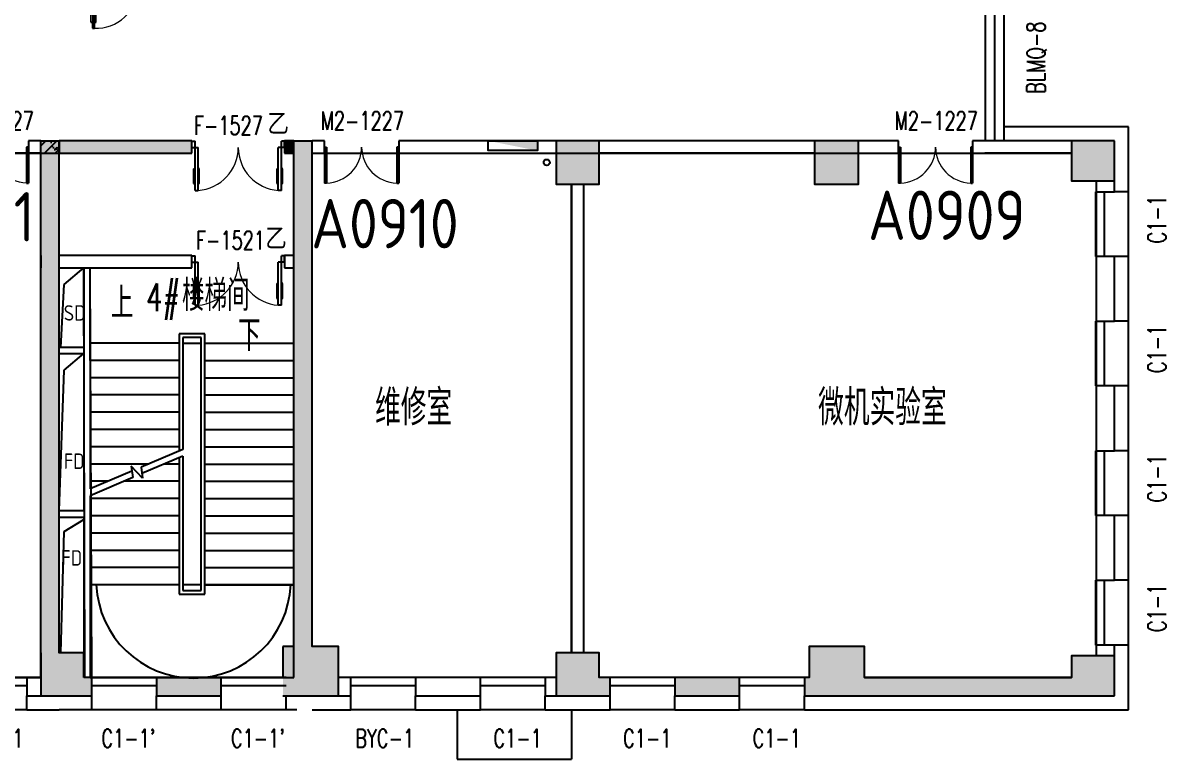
# Model space of a CAD drawing. Extents: x 1296333 to 1372130, y 313528 to 416301.
# Drawn here: x 1353604 to 1372130, y 382640 to 394577 of the extents above; entities that cross this region are included whole.
import ezdxf
from ezdxf.enums import TextEntityAlignment as Align

# ---------------------------------------------------------------- set-up
doc = ezdxf.new("R2010")
doc.units = 0
doc.header["$LTSCALE"] = 1000
doc.header["$MEASUREMENT"] = 0
for name, color, linetype in [('body', 30, 'Continuous'), ('name', 1, 'Continuous'), ('RM', 4, 'Continuous'), ('消防', 222, 'Continuous')]:
    doc.layers.add(name, color=color, linetype=linetype)
doc.styles.add('-宋体', font='GBENOR.shx', dxfattribs={"bigfont": 'GBCBIG.shx'})
doc.styles.add('_TCH_DIM', font='SIMPLEX', dxfattribs={"bigfont": 'GBCBIG'})
doc.styles.add('_TCH_WINDOW', font='txt.shx', dxfattribs={"height": 3.5, "bigfont": 'hztxt.shx'})

# ---------------------------------------------------------------- blocks, each defined once
blk = doc.blocks.new('cde')
at = {"layer": '消防'}
blk.add_hatch(color=256, dxfattribs=at).paths.add_polyline_path([(-873427, -271674), (-874227, -271674), (-873427, -271834)])
blk.add_lwpolyline([(-874227, -271674), (-873427, -271674), (-873427, -271834), (-874227, -271834)], close=True, dxfattribs=at)
blk = doc.blocks.new('fw1')
at = {"layer": 'body'}
for p, q in [((2130576, 441599), (2130896, 441870)), ((2130523, 440580), (2130576, 441599)), ((2130896, 440580), (2130496, 440580)), ((2130576, 440209), (2130896, 440480)), ((2130497, 437930), (2130576, 440209)), ((2130576, 437595), (2130896, 437790)), ((2130523, 435630), (2130576, 437595)), ((2130897, 435630), (2130497, 435630)), ((2130897, 435630), (2130497, 435630))]:
    blk.add_line(p, q, dxfattribs=at)
for points in [[(2130496, 441870), (2130896, 441870), (2130896, 440580), (2130496, 440580)], [(2130496, 440480), (2130896, 440480), (2130896, 437930), (2130497, 437930)], [(2130497, 437830), (2130896, 437830), (2130896, 435630), (2130497, 435630)]]:
    blk.add_lwpolyline(points, close=True, dxfattribs=at)
at = {"layer": 'name', "style": '-宋体'}
for s, p in [('SD', (2130570, 441014)), ('FD', (2130570, 438610)), ('FD', (2130531, 437042))]:
    blk.add_text(s, height=250, dxfattribs=at).set_placement(p)
blk = doc.blocks.new('$WINLIB2D$00000004')
for p, q in [((-0.5, 0.5), (0.5, 0.5)), ((-0.5, 0.241), (0.5, 0.241)), ((-0.5, -0.5), (0.5, -0.5))]:
    blk.add_line(p, q)
blk = doc.blocks.new('$DorLib2D$00000002')
for p, q in [((-0.5, 0), (-0.5, 0.4875)), ((-0.475, 0.4875), (-0.5, 0.4875)), ((-0.475, 0), (-0.475, 0.4875)), ((0.475, 0), (0.475, 0.4875)), ((0.475, 0.4875), (0.5, 0.4875)), ((0.5, 0), (0.5, 0.4875)), ((-0.5, 0), (-0.475, 0)), ((0.5, 0), (0.475, 0))]:
    blk.add_line(p, q)
at = {"lineweight": 13}
for centre, start, end in [((-0.4875, 0), 0, 88.53072), ((0.4875, 0), 91.46928, 180)]:
    blk.add_arc(centre, 0.4875, start, end, dxfattribs=at)
blk = doc.blocks.new('$DorLib2D$00000009')
at = {"lineweight": 13}
for p, q in [((0.378, 0.782), (0.378, 0.624)), ((0.489, 0.782), (0.489, 0.624))]:
    blk.add_line(p, q, dxfattribs=at)
for p, q in [((0.413, 0.782), (0.378, 0.782)), ((0.413, 0.905), (0.413, 0.081)), ((0.454, 0.905), (0.413, 0.905)), ((0.454, 0.081), (0.454, 0.905)), ((0.489, 0.782), (0.454, 0.782)), ((0.413, 0.624), (0.378, 0.624)), ((0.489, 0.624), (0.454, 0.624)), ((-0.494, 0.081), (-0.453, 0.081)), ((-0.494, -0.002), (-0.494, 0.081)), ((-0.453, 0.081), (-0.453, 0.039)), ((-0.453, 0.039), (-0.412, 0.039)), ((-0.412, 0.039), (-0.412, -0.002)), ((0.413, 0.081), (0.454, 0.081)), ((0.454, 0.039), (0.413, 0.039)), ((0.413, 0.039), (0.413, -0.002)), ((0.495, 0.081), (0.454, 0.081)), ((0.454, 0.081), (0.454, 0.039)), ((0.495, -0.002), (0.495, 0.081)), ((-0.494, -0.002), (-0.494, -0.002)), ((-0.412, -0.002), (-0.494, -0.002)), ((0.413, -0.002), (0.495, -0.002)), ((0.495, -0.002), (0.495, -0.002))]:
    blk.add_line(p, q)
blk.add_arc((0.372, 0.082), 0.825, 87.134, 180.0717, dxfattribs=at)
blk = doc.blocks.new('$DorLib2D$00000011')
at = {"lineweight": 13}
for p, q in [((-0.483, 0.396), (-0.483, 0.235)), ((-0.417, 0.396), (-0.417, 0.235)), ((0.417, 0.396), (0.417, 0.235)), ((0.483, 0.396), (0.483, 0.235))]:
    blk.add_line(p, q, dxfattribs=at)
for p, q in [((-0.483, 0.396), (-0.467, 0.396)), ((-0.467, 0.471), (-0.467, -0.062)), ((-0.467, 0.471), (-0.433, 0.471)), ((-0.433, 0.471), (-0.433, 0.004)), ((-0.417, 0.396), (-0.433, 0.396)), ((0.417, 0.396), (0.433, 0.396)), ((0.433, 0.471), (0.433, 0.004)), ((0.467, 0.471), (0.433, 0.471)), ((0.467, 0.471), (0.467, -0.062)), ((0.483, 0.396), (0.467, 0.396)), ((-0.483, 0.235), (-0.467, 0.235)), ((-0.417, 0.235), (-0.433, 0.235)), ((0.417, 0.235), (0.433, 0.235)), ((0.483, 0.235), (0.467, 0.235)), ((-0.5, 0.004), (-0.433, 0.004)), ((-0.5, 0.004), (-0.5, -0.062)), ((0.5, 0.004), (0.433, 0.004)), ((0.5, 0.004), (0.5, -0.062)), ((-0.5, -0.062), (-0.467, -0.062)), ((0.5, -0.062), (0.467, -0.062))]:
    blk.add_line(p, q)
for centre, start, end in [((-0.467, 0.004), 0, 85.904), ((0.467, 0.004), 94.096, 180)]:
    blk.add_arc(centre, 0.467, start, end, dxfattribs=at)

msp = doc.modelspace()

# ---------------------------------------------------------------- hatches: boundary and pattern name
at = {"layer": 'body'}
h = msp.add_hatch(dxfattribs=at)
h.set_pattern_fill('钢筋混凝土', color=256, scale=50, style=0)
h.set_pattern_definition([(45, (0, 0), (-88.388348, 88.388348), []), (50, (0, 0), (358.63009, -31.37607), [37.5, -412.5]), (355, (0, 0), (-69.37567, 376.09607), [30, -330]), (100.4514, (29.9, -2.6), (289.25469, 344.71977), [31.870095, -350.57106]), (46.1842, (0, 100), (533.62052, -82.75951), [56.25, -618.75]), (96.6356, (44.47, 93.1), (467.33135, 487.05894), [47.80514, -525.8565]), (351.1842, (0, 100), (467.33097, 487.0593), [45, -495]), (21, (50, 75), (298.453526, -201.309445), [37.5, -412.5]), (326, (50, 75), (121.65767, 362.57502), [30, -330]), (71.4514, (74.87, 58.22), (420.111314, 161.26525), [31.870095, -350.57106]), (37.5, (0, 0), (6.079928, 166.446927), [0, -326, 0, -335, 0, -331.25]), (7.5, (0, 0), (131.534769, 197.205856), [0, -191, 0, -318.5, 0, -126.25]), (327.5, (-111.5, 0), (266.911218, -11.277436), [0, -125, 0, -390, 0, -517.5]), (317.5, (-161.5, 0), (291.593085, 50.05249), [0, -162.5, 0, -259, 0, -367.5])])
h.paths.add_polyline_path([(1354194, 392464), (1354194, 392664), (1353894, 392664), (1353894, 392464)])
for points in [[(1353894, 390704), (1354194, 390704), (1354194, 392664), (1353894, 392664)], [(1354194, 392464), (1356344, 392464), (1356344, 392664), (1354194, 392664)], [(1357994, 392664), (1357844, 392664), (1357844, 392464), (1357994, 392464)], [(1357994, 384465), (1358294, 384465), (1358294, 392664), (1357994, 392664)], [(1362244, 391964), (1362944, 391964), (1362944, 392664), (1362244, 392664)], [(1366434, 391964), (1367144, 391964), (1367144, 392664), (1366434, 392664)], [(1370594, 392015), (1371294, 392015), (1371294, 392664), (1370594, 392664)], [(1353894, 390604), (1354194, 390604), (1354194, 390704), (1353894, 390704)], [(1353894, 384364), (1354194, 384364), (1354194, 390604), (1353894, 390604)], [(1357819, 383664), (1358719, 383664), (1358719, 384465), (1357819, 384465)], [(1366344, 383664), (1367244, 383664), (1367244, 384465), (1366344, 384465)], [(1353894, 383664), (1354594, 383664), (1354594, 384364), (1353894, 384364)], [(1362244, 383664), (1362944, 383664), (1362944, 384364), (1362244, 384364)], [(1370594, 383664), (1371294, 383664), (1371294, 384315), (1370594, 384315)], [(1354594, 383965), (1354594, 383665), (1354719, 383665), (1354719, 383965)], [(1356819, 383965), (1355769, 383965), (1355769, 383665), (1356819, 383665)], [(1362944, 383965), (1362944, 383664), (1363119, 383664), (1363119, 383965)], [(1364169, 383664), (1365219, 383664), (1365219, 383965), (1364169, 383965)], [(1366344, 383664), (1366344, 383965), (1366269, 383965), (1366269, 383664)], [(1370594, 383664), (1370594, 383965), (1367244, 383965), (1367244, 383664)]]:
    msp.add_hatch(color=256, dxfattribs=at).paths.add_polyline_path(points)

# ---------------------------------------------------------------- linework, layer by layer
for p, q in [((1369205, 392664), (1369205, 395065)), ((1369355, 392664), (1369355, 395065)), ((1369505, 392664), (1369505, 395065)), ((1371519, 392890), (1369505, 392890)), ((1371519, 391840), (1371519, 392890)), ((1353894, 392664), (1353694, 392664)), ((1353694, 392664), (1353694, 392464)), ((1353894, 392464), (1353894, 392664)), ((1353894, 392664), (1354194, 392664)), ((1353894, 390704), (1353894, 392664)), ((1353894, 392664), (1354194, 392664)), ((1354194, 392464), (1354194, 392664)), ((1354194, 390704), (1354194, 392664)), ((1356344, 392664), (1354194, 392664)), ((1354194, 392664), (1354194, 392464)), ((1356344, 392464), (1356344, 392664)), ((1357994, 392664), (1357844, 392664)), ((1357844, 392664), (1357844, 392464)), ((1357994, 384465), (1357994, 392664)), ((1357994, 392664), (1358294, 392664)), ((1357994, 392464), (1357994, 392664)), ((1358494, 392664), (1358294, 392664)), ((1358294, 384465), (1358294, 392664)), ((1358494, 392464), (1358494, 392664)), ((1362244, 392664), (1359694, 392664)), ((1359694, 392664), (1359694, 392464)), ((1362944, 392664), (1362244, 392664)), ((1362244, 392664), (1362244, 391964)), ((1362944, 391964), (1362944, 392664)), ((1366434, 392664), (1362944, 392664)), ((1367144, 392664), (1366434, 392664)), ((1366434, 392664), (1366434, 391964)), ((1367794, 392664), (1367144, 392664)), ((1367144, 391964), (1367144, 392664)), ((1367794, 392464), (1367794, 392664)), ((1369194, 392664), (1368994, 392664)), ((1368994, 392664), (1368994, 392464)), ((1370594, 392664), (1369194, 392664)), ((1371294, 392664), (1370594, 392664)), ((1370594, 392664), (1370594, 392015)), ((1371294, 392015), (1371294, 392664)), ((1353694, 392464), (1353894, 392464)), ((1353894, 392464), (1354194, 392464)), ((1354194, 392464), (1356344, 392464)), ((1357844, 392464), (1357994, 392464)), ((1358294, 392464), (1358494, 392464)), ((1359694, 392464), (1362244, 392464)), ((1366434, 392464), (1362944, 392464)), ((1367144, 392464), (1367794, 392464)), ((1368994, 392464), (1369194, 392464)), ((1370594, 392464), (1369194, 392464)), ((1370594, 392015), (1371294, 392015)), ((1370994, 392015), (1370994, 391840)), ((1371294, 391840), (1371294, 392015)), ((1362244, 391964), (1362944, 391964)), ((1362494, 384364), (1362494, 391964)), ((1362694, 384364), (1362694, 391964)), ((1366434, 391964), (1367144, 391964)), ((1370994, 391840), (1371294, 391840)), ((1371519, 391840), (1371294, 391840)), ((1353894, 390804), (1353894, 390804)), ((1353894, 390804), (1353894, 390604)), ((1356344, 390804), (1354194, 390804)), ((1356344, 390604), (1356344, 390804)), ((1357994, 390804), (1357844, 390804)), ((1357844, 390804), (1357844, 390604)), ((1357994, 390604), (1357994, 390804)), ((1371294, 390790), (1370994, 390790)), ((1370994, 390790), (1370994, 389740)), ((1371294, 389740), (1371294, 390790)), ((1371519, 390790), (1371294, 390790)), ((1371519, 389740), (1371519, 390790)), ((1353894, 390604), (1353894, 390704)), ((1353894, 384364), (1353894, 390604)), ((1353894, 390604), (1353894, 390604)), ((1354194, 390604), (1354194, 390704)), ((1354194, 384364), (1354194, 390604)), ((1354194, 390604), (1356344, 390604)), ((1354606, 383965), (1354594, 390604)), ((1354694, 389104), (1354694, 390604)), ((1354719, 383965), (1354694, 390604)), ((1357844, 390604), (1357994, 390604)), ((1370994, 389740), (1371294, 389740)), ((1371519, 389740), (1371294, 389740)), ((1356554, 389534), (1356134, 389534)), ((1356134, 389534), (1356134, 387632)), ((1356494, 389474), (1356194, 389474)), ((1356194, 389474), (1356194, 387658)), ((1356494, 385374), (1356494, 389474)), ((1356554, 385314), (1356554, 389534)), ((1354694, 389384), (1354694, 387020)), ((1356134, 389384), (1354694, 389384)), ((1356194, 389384), (1356194, 387658)), ((1356194, 389384), (1356494, 389384)), ((1356494, 385464), (1356494, 389384)), ((1356554, 389384), (1357994, 389384)), ((1357994, 385464), (1357994, 389384)), ((1356134, 389104), (1354694, 389104)), ((1356554, 389104), (1357994, 389104)), ((1356134, 388824), (1354694, 388824)), ((1356554, 388824), (1357994, 388824)), ((1371294, 388690), (1370994, 388690)), ((1370994, 388690), (1370994, 387640)), ((1371294, 387640), (1371294, 388690)), ((1371519, 388690), (1371294, 388690)), ((1371519, 387640), (1371519, 388690)), ((1356134, 388544), (1354694, 388544)), ((1356554, 388544), (1357994, 388544)), ((1356134, 388264), (1354694, 388264)), ((1356554, 388264), (1357994, 388264)), ((1356134, 387984), (1354694, 387984)), ((1356554, 387984), (1357994, 387984)), ((1356134, 387704), (1354694, 387704)), ((1356194, 387658), (1355519, 387371)), ((1356554, 387704), (1357994, 387704)), ((1370994, 387640), (1371294, 387640)), ((1371519, 387640), (1371294, 387640)), ((1355645, 387424), (1354694, 387424)), ((1355544, 387194), (1355361, 387391)), ((1355361, 387391), (1355387, 387206)), ((1356194, 387549), (1355534, 387268)), ((1356134, 387424), (1355901, 387424)), ((1356134, 387523), (1356134, 385314)), ((1356194, 387549), (1356194, 385464)), ((1356194, 387549), (1356194, 385374)), ((1356554, 387424), (1357994, 387424)), ((1355372, 387308), (1354694, 387020)), ((1355387, 387206), (1354694, 386911)), ((1355519, 387371), (1355544, 387194)), ((1354986, 387144), (1354694, 387144)), ((1356134, 387144), (1355242, 387144)), ((1356554, 387144), (1357994, 387144)), ((1354694, 386911), (1354694, 385464)), ((1356134, 386864), (1354694, 386864)), ((1356554, 386864), (1357994, 386864)), ((1356134, 386584), (1354694, 386584)), ((1356554, 386584), (1357994, 386584)), ((1371294, 386590), (1370994, 386590)), ((1370994, 386590), (1370994, 385540)), ((1371294, 385540), (1371294, 386590)), ((1371519, 386590), (1371294, 386590)), ((1371519, 385540), (1371519, 386590)), ((1356134, 386304), (1354694, 386304)), ((1356554, 386304), (1357994, 386304)), ((1356134, 386024), (1354694, 386024)), ((1356554, 386024), (1357994, 386024)), ((1356134, 385744), (1354694, 385744)), ((1356554, 385744), (1357994, 385744)), ((1370994, 385540), (1371294, 385540)), ((1371519, 385540), (1371294, 385540)), ((1356134, 385464), (1354694, 385464)), ((1354694, 385464), (1354694, 383964)), ((1356134, 385464), (1354694, 385464)), ((1356494, 385464), (1356194, 385464)), ((1356194, 385374), (1356494, 385374)), ((1356554, 385464), (1357994, 385464)), ((1357994, 385464), (1356554, 385464)), ((1357994, 383964), (1357994, 385464)), ((1356134, 385314), (1356554, 385314)), ((1357994, 384465), (1357819, 384465)), ((1357819, 384465), (1357819, 383965)), ((1358719, 384465), (1358294, 384465)), ((1358719, 383664), (1358719, 384465)), ((1367244, 384465), (1366344, 384465)), ((1366344, 384465), (1366344, 383965)), ((1367244, 383965), (1367244, 384465)), ((1371294, 384490), (1370994, 384490)), ((1370994, 384490), (1370994, 384315)), ((1371294, 384315), (1371294, 384490)), ((1371519, 384490), (1371294, 384490)), ((1371519, 383440), (1371519, 384490)), ((1353894, 384364), (1353894, 384192)), ((1354594, 384364), (1354194, 384364)), ((1354594, 383965), (1354594, 384364)), ((1362944, 384364), (1362244, 384364)), ((1362244, 384364), (1362244, 383664)), ((1362944, 383965), (1362944, 384364)), ((1371294, 384315), (1370594, 384315)), ((1370594, 384315), (1370594, 383965)), ((1371294, 383664), (1371294, 384315)), ((1353894, 384192), (1353894, 383664)), ((1353894, 383965), (1353669, 383965)), ((1353669, 383965), (1353669, 383664)), ((1354719, 383965), (1354594, 383965)), ((1354694, 383964), (1357994, 383964)), ((1354719, 383665), (1354719, 383965)), ((1356819, 383965), (1355769, 383965)), ((1355769, 383965), (1355769, 383665)), ((1356819, 383665), (1356819, 383965)), ((1358919, 383965), (1358719, 383965)), ((1358919, 383664), (1358919, 383965)), ((1361019, 383965), (1359969, 383965)), ((1359969, 383965), (1359969, 383664)), ((1361019, 383664), (1361019, 383965)), ((1362244, 383965), (1362069, 383965)), ((1362069, 383965), (1362069, 383664)), ((1363119, 383965), (1362944, 383965)), ((1363119, 383664), (1363119, 383965)), ((1365219, 383965), (1364169, 383965)), ((1364169, 383965), (1364169, 383664)), ((1365219, 383664), (1365219, 383965)), ((1366344, 383965), (1366269, 383965)), ((1366269, 383965), (1366269, 383664)), ((1367244, 383965), (1370594, 383965)), ((1353669, 383664), (1353894, 383664)), ((1353669, 383440), (1353669, 383664)), ((1353894, 383664), (1354594, 383664)), ((1354594, 383665), (1354719, 383665)), ((1354594, 383664), (1354594, 383665)), ((1354719, 383440), (1354719, 383665)), ((1355769, 383665), (1356819, 383665)), ((1355769, 383440), (1355769, 383665)), ((1356819, 383440), (1356819, 383665)), ((1357819, 383664), (1358719, 383664)), ((1357819, 383665), (1357819, 383664)), ((1357869, 383440), (1357869, 383664)), ((1358719, 383664), (1358919, 383664)), ((1358919, 383440), (1358919, 383664)), ((1359969, 383664), (1361019, 383664)), ((1359969, 383440), (1359969, 383664)), ((1361019, 383440), (1361019, 383664)), ((1362069, 383664), (1362244, 383664)), ((1362069, 383440), (1362069, 383664)), ((1362244, 383664), (1362944, 383664)), ((1362944, 383664), (1363119, 383664)), ((1363119, 383440), (1363119, 383664)), ((1364169, 383664), (1365219, 383664)), ((1364169, 383440), (1364169, 383664)), ((1365219, 383440), (1365219, 383664)), ((1366269, 383664), (1366344, 383664)), ((1366269, 383440), (1366269, 383664)), ((1366344, 383664), (1366344, 383664)), ((1366344, 383664), (1367244, 383664)), ((1367244, 383664), (1367244, 383664)), ((1367244, 383664), (1370594, 383664)), ((1370594, 383664), (1371294, 383664)), ((1353669, 383440), (1354194, 383440)), ((1354719, 383440), (1354194, 383440)), ((1356819, 383440), (1355769, 383440)), ((1358044, 383440), (1357869, 383440)), ((1358294, 383440), (1358919, 383440)), ((1359969, 383440), (1361019, 383440)), ((1360644, 383440), (1360644, 382640)), ((1362069, 383440), (1362594, 383440)), ((1362494, 383440), (1362494, 382640)), ((1362594, 383440), (1363119, 383440)), ((1364169, 383440), (1365219, 383440)), ((1366269, 383440), (1366794, 383440)), ((1366794, 383440), (1371519, 383440)), ((1360644, 382640), (1362494, 382640))]:
    msp.add_line(p, q, dxfattribs=at)
for points in [[(1355185, 389536, 0, 0, 0), (1355185, 388453, 120, 0, 0), (1355185, 388003, 0, 0, 0)], [(1357235, 389104, 0, 0, 0), (1357235, 384776, 0, 0, 0), (1355085, 384776, 0, 0, 0), (1355085, 387162, 120, 0, 0), (1355085, 387612, 0, 0, 0)]]:
    msp.add_lwpolyline(points, format="xyseb", dxfattribs=at)
at = {"layer": 'body', "linetype": 'Continuous'}
msp.add_arc((1356369, 385531), 1576, 182.4349, 357.5651, dxfattribs=at)
at = {"layer": 'RM'}
for points in [[(1339794, 391964), (1339594, 391964), (1339594, 384364), (1339794, 384364), (1339794, 383965), (1345394, 383965), (1345394, 384364), (1346094, 384364), (1346094, 383965), (1353894, 383965), (1353894, 392464), (1346094, 392464), (1346094, 391964), (1345394, 391964), (1345394, 392464), (1339794, 392464)], [(1358294, 392464), (1362244, 392464), (1362244, 391964), (1362494, 391964), (1362494, 384364), (1362244, 384364), (1362244, 383965), (1358719, 383965), (1358719, 384465), (1358294, 384465)], [(1362694, 391964), (1362944, 391964), (1362944, 392464), (1366434, 392464), (1366434, 391964), (1367144, 391964), (1367144, 392464), (1370594, 392464), (1370594, 392015), (1370994, 392015), (1370994, 384315), (1370594, 384315), (1370594, 383965), (1367244, 383965), (1367244, 384465), (1366344, 384465), (1366344, 383965), (1362944, 383965), (1362944, 384364), (1362694, 384364)]]:
    msp.add_lwpolyline(points, close=True, dxfattribs=at)
at = {"layer": '消防'}
for p, q in [((1299494, 392464), (1353694, 392464)), ((1358444, 392464), (1368994, 392464))]:
    msp.add_line(p, q, dxfattribs=at)
at = {"layer": '消防', "linetype": 'Continuous'}
msp.add_circle((1362094, 392314), 50, dxfattribs=at)

# ---------------------------------------------------------------- block references
at = {"layer": 'body'}
for name, p, xscale, yscale, zscale, rotation in [('$DorLib2D$00000009', (1355094, 395215), -800, -800, -800, 359.9999999999873), ('$DorLib2D$00000011', (1357094, 392564), 1500, 1500, 1500, 179.999999999986)]:
    msp.add_blockref(name, p, dxfattribs=dict(at, xscale=xscale, yscale=yscale, zscale=zscale, rotation=rotation))
ref = msp.add_blockref('$DorLib2D$00000002', (1353094, 392564), dxfattribs=dict(at, xscale=1200, yscale=-1200, zscale=-1200))
ref.add_attrib('A', 'M2-1227', (1352429, 392840), dxfattribs={"height": 297.5, "style": '_TCH_WINDOW', "width": 0.705882})
ref = msp.add_blockref('$DorLib2D$00000002', (1359094, 392564), dxfattribs=dict(at, xscale=-1200, yscale=-1200, zscale=1200, rotation=359.9999999999944))
ref.add_attrib('A', 'M2-1227', (1358429, 392840), dxfattribs={"height": 297.5, "style": '_TCH_WINDOW', "width": 0.705882})
ref = msp.add_blockref('$DorLib2D$00000002', (1368394, 392564), dxfattribs=dict(at, xscale=-1200, yscale=-1200, zscale=1200, rotation=6.614708780716683e-10))
ref.add_attrib('A', 'M2-1227', (1367729, 392840), dxfattribs={"height": 297.5, "style": '_TCH_WINDOW', "width": 0.705882})
ref = msp.add_blockref('$WINLIB2D$00000004', (1371256, 391315), dxfattribs=dict(at, xscale=1050, yscale=525, zscale=1050, rotation=90))
ref.add_attrib('A', 'C1-1', (1372130, 391000), dxfattribs={"height": 297.5, "rotation": 90, "style": '_TCH_WINDOW', "width": 0.705882})
at = {"layer": 'body', "xscale": -1500, "yscale": -1500, "zscale": -1500}
msp.add_blockref('$DorLib2D$00000011', (1357094, 390704), dxfattribs=at)
at = {"layer": 'body'}
msp.add_blockref('fw1', (-776303, -51265), dxfattribs=at)
ref = msp.add_blockref('$WINLIB2D$00000004', (1371256, 389215), dxfattribs=dict(at, xscale=1050, yscale=525, zscale=1050, rotation=90))
ref.add_attrib('A', 'C1-1', (1372130, 388900), dxfattribs={"height": 297.5, "rotation": 90, "style": '_TCH_WINDOW', "width": 0.705882})
ref = msp.add_blockref('$WINLIB2D$00000004', (1371256, 387115), dxfattribs=dict(at, xscale=1050, yscale=525, zscale=1050, rotation=90))
ref.add_attrib('A', 'C1-1', (1372130, 386800), dxfattribs={"height": 297.5, "rotation": 90, "style": '_TCH_WINDOW', "width": 0.705882})
ref = msp.add_blockref('$WINLIB2D$00000004', (1371256, 385015), dxfattribs=dict(at, xscale=1050, yscale=525, zscale=1050, rotation=90))
ref.add_attrib('A', 'C1-1', (1372130, 384700), dxfattribs={"height": 297.5, "rotation": 90, "style": '_TCH_WINDOW', "width": 0.705882})
ref = msp.add_blockref('$WINLIB2D$00000004', (1353144, 383702), dxfattribs=dict(at, xscale=-1050, yscale=525, zscale=-1050, rotation=359.9999999999992))
ref.add_attrib('A', 'C1-1', (1352829, 382828), dxfattribs={"height": 297.5, "style": '_TCH_WINDOW', "width": 0.705882})
ref = msp.add_blockref('$WINLIB2D$00000004', (1355244, 383702), dxfattribs=dict(at, xscale=1050, yscale=-525, zscale=1050, rotation=180))
ref.add_attrib('A', "C1-1'", (1354876, 382828), dxfattribs={"height": 297.5, "style": '_TCH_WINDOW', "width": 0.705882})
ref = msp.add_blockref('$WINLIB2D$00000004', (1357344, 383702), dxfattribs=dict(at, xscale=1050, yscale=-525, zscale=1050, rotation=180))
ref.add_attrib('A', "C1-1'", (1356976, 382828), dxfattribs={"height": 297.5, "style": '_TCH_WINDOW', "width": 0.705882})
ref = msp.add_blockref('$WINLIB2D$00000004', (1359444, 383702), dxfattribs=dict(at, xscale=-1050, yscale=525, zscale=-1050))
ref.add_attrib('A', 'BYC-1', (1358989, 382828), dxfattribs={"height": 297.5, "style": '_TCH_WINDOW', "width": 0.705882})
ref = msp.add_blockref('$WINLIB2D$00000004', (1361544, 383702), dxfattribs=dict(at, xscale=-1050, yscale=525, zscale=-1050))
ref.add_attrib('A', 'C1-1', (1361229, 382828), dxfattribs={"height": 297.5, "style": '_TCH_WINDOW', "width": 0.705882})
ref = msp.add_blockref('$WINLIB2D$00000004', (1363644, 383702), dxfattribs=dict(at, xscale=-1050, yscale=525, zscale=-1050, rotation=1.588126529961503e-12))
ref.add_attrib('A', 'C1-1', (1363329, 382828), dxfattribs={"height": 297.5, "style": '_TCH_WINDOW', "width": 0.705882})
ref = msp.add_blockref('$WINLIB2D$00000004', (1365744, 383702), dxfattribs=dict(at, xscale=-1050, yscale=525, zscale=-1050, rotation=1.588126529961503e-12))
ref.add_attrib('A', 'C1-1', (1365429, 382828), dxfattribs={"height": 297.5, "style": '_TCH_WINDOW', "width": 0.705882})
at = {"layer": '消防'}
msp.add_blockref('cde', (2235370, 664339), dxfattribs=at)

# ---------------------------------------------------------------- texts
at = {"layer": 'body', "style": '_TCH_WINDOW', "width": 0.705882}
for s, rotation, p in [('BLMQ-8', 90, (1370170, 393427)), ('F-1527', 360, (1356376, 392764))]:
    msp.add_text(s, height=297.5, rotation=rotation, dxfattribs=at).set_placement(p)
at = {"layer": 'body', "style": '_TCH_WINDOW'}
msp.add_text('乙', height=350, rotation=360, dxfattribs=at).set_placement((1357566, 392764))
at = {"layer": 'body', "style": '_TCH_WINDOW', "width": 0.705882}
msp.add_text('F-1521', height=297.5, dxfattribs=at).set_placement((1356411, 390904))
at = {"layer": 'body'}
for s, height, style, p in [('乙', 350, '_TCH_WINDOW', (1357531, 390904)), ('上', 506, '_TCH_DIM', (1355029, 389784)), ('下', 506, '_TCH_DIM', (1357093, 389254))]:
    msp.add_text(s, height=height, dxfattribs=dict(at, style=style)).set_placement(p)
at = {"layer": 'name', "style": '-宋体'}
for s, p in [('A0911', (1351532, 391833)), ('A0909', (1367300, 391858))]:
    msp.add_text(s, height=800, dxfattribs=at).set_placement(p, align=Align.TOP_LEFT)
at = {"layer": 'name'}
for s, height, style, p in [('A0910', 800, '-宋体', (1358276, 390922)), ('楼梯间', 506.4, '_TCH_DIM', (1356183, 389905)), ('维修室', 578.7, '-宋体', (1359311, 388049)), ('微机实验室', 578.7, '-宋体', (1366491, 388049))]:
    msp.add_text(s, height=height, dxfattribs=dict(at, style=style)).set_placement(p)
at = {"layer": 'name', "style": '_TCH_DIM', "width": 0.705882}
msp.add_text('4#', height=446.2, dxfattribs=at).set_placement((1355598, 389905))

doc.saveas('drawing.dxf')
